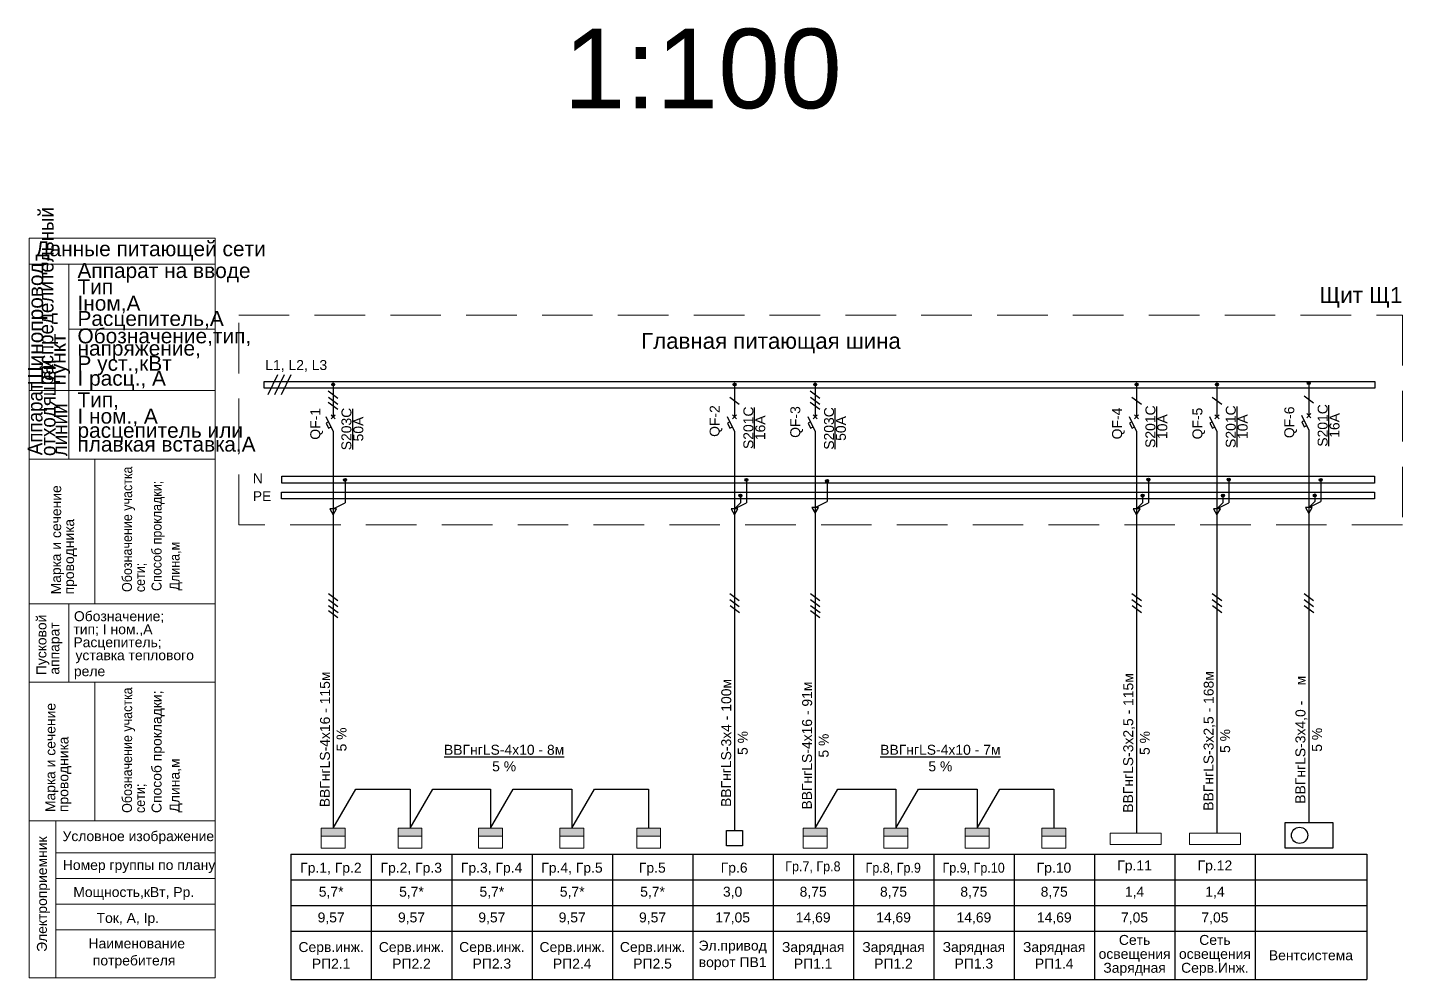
# Model space of a CAD drawing. Header units: millimetres. Extents: x -7047 to 653546, y -441812 to -147059.
# Drawn here: x 454007 to 488543, y -216522 to -192603 of the extents above; entities that cross this region are included whole.
import ezdxf
from ezdxf.enums import TextEntityAlignment as Align

# ---------------------------------------------------------------- set-up
doc = ezdxf.new("R2010")
doc.units = ezdxf.units.MM
doc.linetypes.add('DASHED', pattern=[19.05, 12.7, -6.35])
doc.linetypes.add('K5LT_THIN', pattern=[0])
for name, color, linetype, lineweight in [('$Osveshenie', 240, 'Continuous', 15), ('$Оbорудование', 173, 'Continuous', 20), ('ЭОМ_схема_т', 7, 'Continuous', 25)]:
    doc.layers.add(name, color=color, linetype=linetype, lineweight=lineweight)
for name, color, linetype in [('$ВидовойЭкран', 30, 'Continuous'), ('4Obor', 2, 'Continuous'), ('Проводка', 135, 'Continuous')]:
    doc.layers.add(name, color=color, linetype=linetype)
doc.styles.add('Arial-0', font='arial.ttf')
doc.styles.add('Аннот2.5', font='arial.ttf', dxfattribs={"height": 2.5})

# ---------------------------------------------------------------- blocks, each defined once
blk = doc.blocks.new('СХ-ТОЧК')
h = blk.add_hatch(color=256)
edge = h.paths.add_edge_path()
edge.add_arc((0, 0), 0.5, 0, 360)
at = {"ltscale": 2}
blk.add_circle((0, 0), 0.5, dxfattribs=at)
blk = doc.blocks.new('234234234')
at = {"layer": '$Оbорудование'}
h = blk.add_hatch(color=256, dxfattribs=at)
h.dxf.hatch_style = 1
h.paths.add_polyline_path([(150, 125), (30, 25), (150, 25)], flags=17)
h.paths.add_polyline_path([(150, 125), (-150, 125), (-30, 25), (30, 25)])
h.paths.add_polyline_path([(-150, 125), (-150, 25), (-30, 25)])
blk.add_lwpolyline([(-150, -125), (150, -125), (150, 125), (-150, 125)], close=True, dxfattribs=at)
blk.add_lwpolyline([(-150, 125), (-150, 25), (150, 25)], dxfattribs=at)

msp = doc.modelspace()

# ---------------------------------------------------------------- hatches: boundary and pattern name
h = msp.add_hatch(color=7)
edge = h.paths.add_edge_path()
edge.add_arc((461982.3, -203970), 37.3, 0, 360)
h = msp.add_hatch(color=7)
edge = h.paths.add_edge_path()
edge.add_arc((472063.9, -203970), 37.3, 0, 360)
h = msp.add_hatch(color=7)
edge = h.paths.add_edge_path()
edge.add_arc((474089.3, -203996.9), 37.3, 0, 360)
h = msp.add_hatch(color=7)
edge = h.paths.add_edge_path()
edge.add_arc((482162.3, -203963.6), 37.3, 0, 360)
h = msp.add_hatch(color=7)
edge = h.paths.add_edge_path()
edge.add_arc((484180.5, -203963.6), 37.3, 0, 360)
h = msp.add_hatch(color=7)
edge = h.paths.add_edge_path()
edge.add_arc((486488.2, -203970.3), 37.3, 0, 360)
h = msp.add_hatch(color=7)
edge = h.paths.add_edge_path()
edge.add_arc((471914.9, -204365), 37.3, 0, 360)
h = msp.add_hatch(color=7)
edge = h.paths.add_edge_path()
edge.add_arc((471914.9, -204365), 37.3, 0, 360)
h = msp.add_hatch(color=7)
edge = h.paths.add_edge_path()
edge.add_arc((471914.9, -204365), 37.3, 0, 360)
h = msp.add_hatch(color=7)
edge = h.paths.add_edge_path()
edge.add_arc((482013.2, -204365), 37.3, 0, 360)
h = msp.add_hatch(color=7)
edge = h.paths.add_edge_path()
edge.add_arc((482013.2, -204365), 37.3, 0, 360)
h = msp.add_hatch(color=7)
edge = h.paths.add_edge_path()
edge.add_arc((482013.2, -204365), 37.3, 0, 360)
h = msp.add_hatch(color=7)
edge = h.paths.add_edge_path()
edge.add_arc((484031.5, -204365), 37.3, 0, 360)
h = msp.add_hatch(color=7)
edge = h.paths.add_edge_path()
edge.add_arc((484031.5, -204365), 37.3, 0, 360)
h = msp.add_hatch(color=7)
edge = h.paths.add_edge_path()
edge.add_arc((484031.5, -204365), 37.3, 0, 360)
h = msp.add_hatch(color=7)
edge = h.paths.add_edge_path()
edge.add_arc((486339.2, -204361), 37.3, 0, 360)
h = msp.add_hatch(color=7)
edge = h.paths.add_edge_path()
edge.add_arc((486339.2, -204361), 37.3, 0, 360)
h = msp.add_hatch(color=7)
edge = h.paths.add_edge_path()
edge.add_arc((486339.2, -204361), 37.3, 0, 360)

# ---------------------------------------------------------------- linework, layer by layer
at = {"layer": '$Osveshenie', "color": 7}
for points in [[(481203.1, -212844.9), (482480.9, -212844.9), (482480.9, -213128), (481203.1, -213128)], [(483195.2, -212844.9), (484473, -212844.9), (484473, -213128), (483195.2, -213128)]]:
    msp.add_lwpolyline(points, close=True, dxfattribs=at)
at = {"layer": '$ВидовойЭкран', "color": 7, "linetype": 'DASHED', "lineweight": 18, "ltscale": 100}
msp.add_lwpolyline([(459312.1, -199829.4), (488543.4, -199829.4), (488543.4, -205102.5), (459312.1, -205102.5)], close=True, dxfattribs=at)
at = {"color": 7, "linetype": 'K5LT_THIN', "lineweight": 18}
for p, q in [((454049.7, -197892.4), (454049.7, -216478)), ((458721.7, -197892.4), (454049.7, -197892.4)), ((458721.7, -197892.4), (458721.7, -216478)), ((454049.7, -198093.9), (454049.7, -216478)), ((458721.7, -198546.3), (454049.7, -198546.3)), ((455046.5, -198546.3), (455046.5, -203450.6)), ((458721.7, -200181.1), (455046.5, -200181.1)), ((458721.7, -201725), (454049.7, -201725)), ((458721.7, -203450.6), (454049.7, -203450.6)), ((455700.4, -207085.6), (455700.4, -203450.6)), ((458721.7, -207085.6), (454065.6, -207085.6)), ((455046.5, -207085.6), (455046.5, -209052.6)), ((458721.7, -209052.6), (454040.1, -209052.6)), ((455700.4, -209052.6), (455700.4, -212532.2)), ((458721.7, -212532.2), (454049.7, -212532.2)), ((454719.6, -212532.2), (454719.6, -216478)), ((458721.7, -213339.5), (454719.6, -213339.5)), ((458721.7, -213985.3), (454719.6, -213985.3)), ((458721.7, -214631.2), (454719.6, -214631.2)), ((458721.7, -215277), (454719.6, -215277)), ((454049.7, -216478), (458721.7, -216478))]:
    msp.add_line(p, q, dxfattribs=at)
at = {"color": 7}
for p, q in [((460289.9, -201333.2), (460046.2, -201830.7)), ((460454.7, -201333.2), (460211, -201830.7)), ((460622.8, -201333.2), (460379.1, -201830.7)), ((461684.2, -201570.3), (461684.2, -202385.7)), ((471765.8, -201570.3), (471765.8, -202385.7)), ((473791.2, -201570.3), (473791.2, -202385.7)), ((481864.2, -201570.3), (481864.2, -202385.7)), ((483882.5, -201570.3), (483882.5, -202385.7)), ((486190.1, -201539.8), (486190.1, -202355.2)), ((461684.2, -202743.4), (461505.4, -202385.7)), ((461632.1, -202437.9), (461736.4, -202333.5)), ((461632.1, -202333.5), (461736.4, -202437.9)), ((462166.4, -202182.4), (462166.4, -203208.9)), ((471765.8, -202743.4), (471587, -202385.7)), ((471713.7, -202437.9), (471818, -202333.5)), ((471713.7, -202333.5), (471818, -202437.9)), ((472262.3, -202150.6), (472262.3, -203177.1)), ((473791.2, -202743.4), (473612.4, -202385.7)), ((473739, -202437.9), (473843.4, -202333.5)), ((473739, -202333.5), (473843.4, -202437.9)), ((474287.6, -202168.1), (474287.6, -203194.5)), ((481864.2, -202743.4), (481685.4, -202385.7)), ((481812, -202437.9), (481916.4, -202333.5)), ((481812, -202333.5), (481916.4, -202437.9)), ((482360.6, -202122.4), (482360.6, -203148.9)), ((483882.5, -202743.4), (483703.6, -202385.7)), ((483830.3, -202437.9), (483934.6, -202333.5)), ((483830.3, -202333.5), (483934.6, -202437.9)), ((484378.9, -202122.4), (484378.9, -203148.9)), ((486190.1, -202712.9), (486011.3, -202355.2)), ((486138, -202407.3), (486242.3, -202303)), ((486138, -202303), (486242.3, -202407.3)), ((486686.6, -202091.8), (486686.6, -203118.3)), ((486190.1, -202712.9), (486190.1, -203764.7)), ((461684.2, -202743.4), (461684.2, -212720.2)), ((471765.8, -202743.4), (471765.8, -203795.3)), ((473791.2, -202743.4), (473791.2, -212720.2)), ((481864.2, -202743.4), (481864.2, -203795.3)), ((483882.5, -202743.4), (483882.5, -203795.3)), ((486190.1, -203764.7), (486190.1, -212587.4)), ((471765.8, -203795.3), (471765.8, -212778.9)), ((481864.2, -203795.3), (481864.2, -212844.9)), ((483882.5, -203795.3), (483882.5, -212844.9)), ((471765.8, -204695.7), (471914.9, -204546.7)), ((471765.8, -204695.7), (471914.9, -204546.7)), ((471765.8, -204695.7), (471914.9, -204546.7)), ((481864.2, -204695.7), (482013.2, -204546.7)), ((481864.2, -204695.7), (482013.2, -204546.7)), ((481864.2, -204695.7), (482013.2, -204546.7)), ((483882.5, -204695.7), (484031.5, -204546.7)), ((483882.5, -204695.7), (484031.5, -204546.7)), ((483882.5, -204695.7), (484031.5, -204546.7)), ((486190.1, -204665.2), (486339.2, -204516.1)), ((486190.1, -204665.2), (486339.2, -204516.1)), ((486190.1, -204665.2), (486339.2, -204516.1)), ((469607.4, -211736), (469607.4, -212720.2)), ((479784.4, -211736), (479784.4, -212720.2))]:
    msp.add_line(p, q, dxfattribs=at)
at = {"color": 7, "lineweight": -3}
for p, q in [((461558.8, -201735.7), (461798.3, -201913.1)), ((461558.8, -202014.4), (461798.3, -202191.8)), ((461564.5, -201889.3), (461804, -202066.7)), ((471646.1, -201889.3), (471885.6, -202066.7)), ((473665.8, -201735.7), (473905.3, -201913.1)), ((473665.8, -202014.4), (473905.3, -202191.8)), ((473671.5, -201889.3), (473911, -202066.7)), ((481744.5, -201889.3), (481984, -202066.7)), ((483762.7, -201889.3), (484002.2, -202066.7)), ((486070.4, -201858.7), (486309.9, -202036.2)), ((461564.5, -206824.3), (461804, -207001.8)), ((471646.1, -206824.3), (471885.6, -207001.8)), ((473671.5, -206824.3), (473911, -207001.8)), ((481744.5, -206824.3), (481984, -207001.8)), ((483762.7, -206824.3), (484002.2, -207001.8)), ((486070.4, -206824.3), (486309.9, -207001.8)), ((461564.5, -206973.7), (461804, -207151.2)), ((461570.2, -207127.3), (461809.7, -207304.8)), ((471646.1, -206973.7), (471885.6, -207151.2)), ((471651.8, -207127.3), (471891.3, -207304.8)), ((473671.5, -206973.7), (473911, -207151.2)), ((473677.2, -207127.3), (473916.7, -207304.8)), ((481744.5, -206973.7), (481984, -207151.2)), ((481750.2, -207127.3), (481989.7, -207304.8)), ((483762.7, -206973.7), (484002.2, -207151.2)), ((483768.4, -207127.3), (484007.9, -207304.8)), ((486070.4, -206973.7), (486309.9, -207151.2)), ((486076.1, -207127.3), (486315.6, -207304.8)), ((461564.5, -207252.4), (461804, -207429.9)), ((473671.5, -207252.4), (473911, -207429.9))]:
    msp.add_line(p, q, dxfattribs=at)
at = {"color": 7, "ltscale": 10}
for p, q in [((461646.4, -202423.5), (461722.1, -202347.9)), ((461646.4, -202347.9), (461722.1, -202423.5)), ((461684.2, -204695.7), (461982.3, -204546.7)), ((471765.8, -204695.7), (472063.9, -204546.7)), ((473791.2, -204659.6), (474089.3, -204510.6)), ((481864.2, -204695.7), (482162.3, -204546.7)), ((483882.5, -204695.7), (484180.5, -204546.7)), ((486190.1, -204665.2), (486488.2, -204516.1))]:
    msp.add_line(p, q, dxfattribs=at)
at = {"color": 7, "ltscale": 2}
for p, q in [((461982.3, -203970), (461982.3, -204546.7)), ((472063.9, -203970), (472063.9, -204546.7)), ((474089.3, -203996.9), (474089.3, -204510.6)), ((482162.3, -203963.6), (482162.3, -204546.7)), ((484180.5, -203963.6), (484180.5, -204546.7)), ((486488.2, -203970.3), (486488.2, -204516.1)), ((471914.9, -204365), (471914.9, -204546.7)), ((471914.9, -204365), (471914.9, -204546.7)), ((471914.9, -204365), (471914.9, -204546.7)), ((482013.2, -204365), (482013.2, -204546.7)), ((482013.2, -204365), (482013.2, -204546.7)), ((482013.2, -204365), (482013.2, -204546.7)), ((484031.5, -204365), (484031.5, -204546.7)), ((484031.5, -204365), (484031.5, -204546.7)), ((484031.5, -204365), (484031.5, -204546.7)), ((486339.2, -204361), (486339.2, -204516.1)), ((486339.2, -204361), (486339.2, -204516.1)), ((486339.2, -204361), (486339.2, -204516.1))]:
    msp.add_line(p, q, dxfattribs=at)
at = {"color": 7, "linetype": 'Continuous', "lineweight": 25}
for p, q in [((463614.2, -211736), (463614.2, -212720.2)), ((465638.5, -211736), (465638.5, -212720.2)), ((467681.5, -211736), (467681.5, -212720.2)), ((473791.2, -211736), (473791.2, -212720.2)), ((475815.5, -211736), (475815.5, -212720.2)), ((477858.5, -211736), (477858.5, -212720.2))]:
    msp.add_line(p, q, dxfattribs=at)
at = {"color": 7}
for points in [[(459955, -201499.6), (487844.9, -201499.6), (487844.9, -201661.1), (459955, -201661.1)], [(460393.1, -203875.1), (487840.7, -203875.1), (487840.7, -204050.9), (460393.1, -204050.9)], [(460388.4, -204282), (487837, -204282), (487837, -204443.5), (460388.4, -204443.5)], [(461684.2, -204844.8), (461770.3, -204695.7), (461598.2, -204695.7)], [(461684.2, -204844.8), (461770.3, -204695.7), (461598.2, -204695.7)], [(461684.2, -204844.8), (461770.3, -204695.7), (461598.2, -204695.7)], [(471765.8, -204844.8), (471851.9, -204695.7), (471679.8, -204695.7)], [(471765.8, -204844.8), (471851.9, -204695.7), (471679.8, -204695.7)], [(471765.8, -204844.8), (471851.9, -204695.7), (471679.8, -204695.7)], [(473791.2, -204808.7), (473877.3, -204659.6), (473705.2, -204659.6)], [(473791.2, -204808.7), (473877.3, -204659.6), (473705.2, -204659.6)], [(473791.2, -204808.7), (473877.3, -204659.6), (473705.2, -204659.6)], [(481864.2, -204844.8), (481950.3, -204695.7), (481778.2, -204695.7)], [(481864.2, -204844.8), (481950.3, -204695.7), (481778.2, -204695.7)], [(481864.2, -204844.8), (481950.3, -204695.7), (481778.2, -204695.7)], [(483882.5, -204844.8), (483968.5, -204695.7), (483796.4, -204695.7)], [(483882.5, -204844.8), (483968.5, -204695.7), (483796.4, -204695.7)], [(483882.5, -204844.8), (483968.5, -204695.7), (483796.4, -204695.7)], [(486190.1, -204814.2), (486276.2, -204665.2), (486104.1, -204665.2)], [(486190.1, -204814.2), (486276.2, -204665.2), (486104.1, -204665.2)], [(486190.1, -204814.2), (486276.2, -204665.2), (486104.1, -204665.2)]]:
    msp.add_lwpolyline(points, close=True, dxfattribs=at)
at = {"color": 7, "ltscale": 10}
for points in [[(461568.8, -202512.5), (461507.2, -202543.3), (461569.1, -202667), (461630.7, -202636.3)], [(481748.8, -202512.5), (481687.2, -202543.3), (481749.1, -202667), (481810.6, -202636.3)], [(483767, -202512.5), (483705.4, -202543.3), (483767.3, -202667), (483828.9, -202636.3)], [(486074.7, -202482), (486013.1, -202512.7), (486075, -202636.5), (486136.6, -202605.7)]]:
    msp.add_lwpolyline(points, dxfattribs=at)
at = {"color": 7}
for points in [[(471650.4, -202512.5), (471588.8, -202543.3), (471650.7, -202667), (471712.3, -202636.3)], [(473675.8, -202512.5), (473614.2, -202543.3), (473676.1, -202667), (473737.6, -202636.3)], [(461684.2, -212720.2), (462253.5, -211736), (463614.2, -211736)], [(463614.2, -212720.2), (464183.5, -211736), (465638.5, -211736)], [(465638.5, -212720.2), (466207.8, -211736), (467681.5, -211736)], [(467681.5, -212720.2), (468250.8, -211736), (469607.4, -211736)], [(473791.2, -212720.2), (474360.5, -211736), (475815.5, -211736)], [(475815.5, -212720.2), (476384.8, -211736), (477858.5, -211736)], [(477858.5, -212720.2), (478427.8, -211736), (479784.4, -211736)]]:
    msp.add_lwpolyline(points, dxfattribs=at)
at = {"color": 7, "ltscale": 2}
for centre in [(461982.3, -203970), (472063.9, -203970), (474089.3, -203996.9), (482162.3, -203963.6), (484180.5, -203963.6), (486488.2, -203970.3), (471914.9, -204365), (471914.9, -204365), (471914.9, -204365), (482013.2, -204365), (482013.2, -204365), (482013.2, -204365), (484031.5, -204365), (484031.5, -204365), (484031.5, -204365), (486339.2, -204361), (486339.2, -204361), (486339.2, -204361)]:
    msp.add_circle(centre, 37.3, dxfattribs=at)
at = {"layer": '4Obor', "color": 7, "linetype": 'Continuous'}
msp.add_lwpolyline([(485585.2, -212587.4), (485585.2, -213213.7), (486800.9, -213213.7), (486800.9, -212587.4)], close=True, dxfattribs=at)
msp.add_circle((485958.1, -212899.8), 203.5, dxfattribs=at)
at = {"layer": 'Проводка', "color": 7}
msp.add_lwpolyline([(471566.9, -212778.9), (471964.8, -212778.9), (471964.8, -213161.5), (471566.9, -213161.5)], close=True, dxfattribs=at)
at = {"layer": 'ЭОМ_схема_т', "color": 7, "transparency": 16777216}
for p, q in [((460624.6, -213371.2), (487646.4, -213371.2)), ((460624.6, -213371.2), (460624.6, -216522.1)), ((460624.6, -213371.2), (460624.6, -216522.1)), ((460624.6, -213371.2), (460624.6, -216522.1)), ((460624.6, -213371.2), (460624.6, -216522.1)), ((460624.6, -213371.2), (460624.6, -216522.1)), ((460624.6, -213371.2), (460624.6, -216522.1)), ((460624.6, -213371.2), (460624.6, -216522.1)), ((460624.6, -213371.2), (460624.6, -216522.1)), ((460624.6, -213371.2), (460624.6, -216522.1)), ((460624.6, -213371.2), (460624.6, -216522.1)), ((460624.6, -213371.2), (460624.6, -216522.1)), ((460624.6, -213371.2), (460624.6, -216522.1)), ((462642.8, -213371.2), (462642.8, -216522.1)), ((464661.1, -213371.2), (464661.1, -216522.1)), ((464661.1, -213371.2), (464661.1, -216522.1)), ((466679.3, -213371.2), (466679.3, -216522.1)), ((466679.3, -213371.2), (466679.3, -216522.1)), ((468697.6, -213371.2), (468697.6, -216522.1)), ((468697.6, -213371.2), (468697.6, -216522.1)), ((468697.6, -213371.2), (468697.6, -216522.1)), ((468697.6, -213371.2), (468697.6, -216522.1)), ((468697.6, -213371.2), (468697.6, -216522.1)), ((468697.6, -213371.2), (468697.6, -216522.1)), ((468697.6, -213371.2), (468697.6, -216522.1)), ((468697.6, -213371.2), (468697.6, -216522.1)), ((468697.6, -213371.2), (468697.6, -216522.1)), ((468697.6, -213371.2), (468697.6, -216522.1)), ((468697.6, -213371.2), (468697.6, -216522.1)), ((468697.6, -213371.2), (468697.6, -216522.1)), ((468697.6, -213371.2), (468697.6, -216522.1)), ((468697.6, -213371.2), (468697.6, -216522.1)), ((468697.6, -213371.2), (468697.6, -216522.1)), ((468697.6, -213371.2), (468697.6, -216522.1)), ((468697.6, -213371.2), (468697.6, -216522.1)), ((468697.6, -213371.2), (468697.6, -216522.1)), ((468697.6, -213371.2), (468697.6, -216522.1)), ((468697.6, -213371.2), (468697.6, -216522.1)), ((468697.6, -213371.2), (468697.6, -216522.1)), ((468697.6, -213371.2), (468697.6, -216522.1)), ((468697.6, -213371.2), (468697.6, -216522.1)), ((468697.6, -213371.2), (468697.6, -216522.1)), ((468697.6, -213371.2), (468697.6, -216522.1)), ((468697.6, -213371.2), (468697.6, -216522.1)), ((470715.8, -213371.2), (470715.8, -216522.1)), ((470715.8, -213371.2), (470715.8, -216522.1)), ((472734.1, -213371.2), (472734.1, -216522.1)), ((472734.1, -213371.2), (472734.1, -216522.1)), ((474749.8, -213371.2), (474749.8, -216522.1)), ((474749.8, -213371.2), (474749.8, -216522.1)), ((474749.8, -213371.2), (474749.8, -216522.1)), ((474749.8, -213371.2), (474749.8, -216522.1)), ((474749.8, -213371.2), (474749.8, -216522.1)), ((474749.8, -213371.2), (474749.8, -216522.1)), ((474749.8, -213371.2), (474749.8, -216522.1)), ((474749.8, -213371.2), (474749.8, -216522.1)), ((474749.8, -213371.2), (474749.8, -216522.1)), ((474749.8, -213371.2), (474749.8, -216522.1)), ((474749.8, -213371.2), (474749.8, -216522.1)), ((474749.8, -213371.2), (474749.8, -216522.1)), ((474749.8, -213371.2), (474749.8, -216522.1)), ((474749.8, -213371.2), (474749.8, -216522.1)), ((474749.8, -213371.2), (474749.8, -216522.1)), ((474749.8, -213371.2), (474749.8, -216522.1)), ((476768.1, -213371.2), (476768.1, -216522.1)), ((476768.1, -213371.2), (476768.1, -216522.1)), ((476768.1, -213371.2), (476768.1, -216522.1)), ((476768.1, -213371.2), (476768.1, -216522.1)), ((478786.3, -213371.2), (478786.3, -216522.1)), ((478786.3, -213371.2), (478786.3, -216522.1)), ((478786.3, -213371.2), (478786.3, -216522.1)), ((478786.3, -213371.2), (478786.3, -216522.1)), ((480804.6, -213371.2), (480804.6, -216522.1)), ((480804.6, -213371.2), (480804.6, -216522.1)), ((482822.8, -213371.2), (482822.8, -216522.1)), ((482822.8, -213371.2), (482822.8, -216522.1)), ((484841.1, -213371.2), (484841.1, -216522.1)), ((487646.4, -213371.2), (487646.4, -216522.1)), ((460624.6, -214017.1), (487646.4, -214017.1)), ((460624.6, -214662.9), (487646.4, -214662.9)), ((460624.6, -215308.8), (487646.4, -215308.8)), ((460624.6, -216522.1), (487646.4, -216522.1))]:
    msp.add_line(p, q, dxfattribs=at)

# ---------------------------------------------------------------- block references
at = {"color": 7, "xscale": 74.52, "yscale": 74.52, "zscale": 74.52}
for p in [(461684.2, -201570.3), (471765.8, -201570.3), (473791.2, -201570.3), (481864.2, -201570.3), (483882.5, -201570.3), (486190.1, -201539.8)]:
    msp.add_blockref('СХ-ТОЧК', p, dxfattribs=at)
at = {"color": 7, "lineweight": 0, "xscale": 2, "yscale": 2, "zscale": 2}
for p in [(461681.4, -212970.2), (463614.2, -212970.2), (465638.5, -212970.2), (467681.5, -212970.2), (469607.4, -212970.2), (473791.2, -212970.2), (475815.5, -212970.2), (477858.5, -212970.2), (479784.4, -212970.2)]:
    msp.add_blockref('234234234', p, dxfattribs=at)

# ---------------------------------------------------------------- texts
at = {"color": 7, "style": 'Аннот2.5', "width": 0.9}
for s, height, p in [('распределительный', 375, (454654.1, -201593)), ('отходящей', 375, (454708.8, -203371.7)), ('Аппарат', 375, (454381.3, -203349.9)), ('линии', 375, (455002.2, -203375.8)), ('Обозначение участка', 250, (456630.3, -206786.1)), ('Способ прокладки;', 250, (457372.1, -206761.6)), ('Длина,м', 250, (457825.4, -206748.7)), ('сети;', 250, (456957.2, -206790.1)), ('Обозначение участка', 250, (456630.3, -212335.7)), ('сети;', 250, (456957.2, -212339.8))]:
    msp.add_text(s, height=height, rotation=89.89708, dxfattribs=at).set_placement(p)
at = {"color": 7, "style": 'Аннот2.5'}
for s, height, p in [('Данные питающей сети', 375, (454206.1, -198350.1)), ('Аппарат на вводе', 375, (455261.6, -198897.4)), ('Тип', 375, (455261.6, -199303.9)), ('Iном,А', 375, (455261.6, -199717.8)), ('Расцепитель,A', 375, (455261.6, -200102.2)), ('Обозначение,тип,', 375, (455261.6, -200538.5)), ('напряжение,', 375, (455261.6, -200848.8)), ('Р уст.,кВт', 375, (455261.6, -201227.3)), ('I расц., A', 375, (455261.6, -201602.7)), ('Тип,', 375, (455261.6, -202143.8)), ('I ном., A', 375, (455261.6, -202555.4)), ('расцепитель или', 375, (455261.6, -202911.5)), ('плавкая вставка,A', 375, (455261.6, -203259.3)), ('Обозначение;', 250, (455172.8, -207519.2)), ('тип; I ном.,A', 250, (455159.9, -207846.1)), ('Расцепитель;', 250, (455159.9, -208173.1)), ('уставка теплового', 250, (455211.6, -208500)), ('реле', 250, (455172, -208901)), ('Условное изображение', 250, (454887.1, -213045.3)), ('Номер группы по плану', 250, (454894.3, -213769.6)), ('Мощность,кВт, Рр. ', 250, (455156.9, -214450.1)), ('Ток, А, Iр.', 250, (455741.7, -215100.9)), ('Наименование', 250, (455538.9, -215739.9)), ('потребителя', 250, (455648.1, -216168.6))]:
    msp.add_text(s, height=height, dxfattribs=at).set_placement(p)
for s, height, p in [('Шинопровод', 375, (454392.5, -201598.4)), ('пункт', 375, (454963.1, -201598.4)), ('Марка и сечение', 250, (454847.9, -206846.7)), ('проводника', 250, (455174.8, -206846.7)), ('Пусковой', 250, (454480.1, -208875.9)), ('аппарат', 250, (454807.1, -208863)), ('Способ прокладки;', 250, (457372.1, -212339.8)), ('Марка и сечение', 250, (454705.1, -212315.7)), ('проводника', 250, (455032, -212315.7)), ('Длина,м', 250, (457825.4, -212326.8)), ('Электроприемник', 250, (454493, -215829.6))]:
    msp.add_text(s, height=height, rotation=89.89708, dxfattribs=at).set_placement(p)
at = {"color": 7, "char_height": 250, "style": 'Аннот2.5'}
for s, insert, width, attachment_point in [('L1, L2, L3', (459980.6, -201107), 4430.088, 4), ('N', (459665, -203928.8), 4430.088, 4), ('РЕ', (459665, -204378.8), 4430.088, 4), ('{\\LВВГнгLS-4х10 - 8м}\\P5 %', (465978.5, -211295.6), 3319.452, 8), ('{\\LВВГнгLS-4х10 - 7м}\\P5 %', (476935.1, -211295.6), 3319.452, 8)]:
    msp.add_mtext(s, dxfattribs=dict(at, insert=insert, width=width, attachment_point=attachment_point))
at = {"color": 7, "char_height": 250, "attachment_point": 5, "rotation": 89.89708, "style": 'Аннот2.5'}
for s, insert, width in [('ВВГнгLS-4х16 - 115м\\P5 %', (461687.2, -210490.1), 3408.581), ('ВВГнгLS-3х2,5 - 115м\\P5 %', (481863.9, -210579.6), 3522.138), ('ВВГнгLS-3х2,5 - 168м\\P5 %', (483882.1, -210529.3), 3640.591), ('ВВГнгLS-3х4,0 -    м\\P5 %', (486189.8, -210498.7), 3640.591), ('ВВГнгLS-3х4 - 100м\\P5 %', (471765.8, -210579.6), 3319.452), ('ВВГнгLS-4х16 - 91м\\P5 %', (473797, -210645.1), 3319.452)]:
    msp.add_mtext(s, dxfattribs=dict(at, insert=insert, width=width))
at = {"color": 7, "style": 'Аннот2.5', "flags": 8}
for tag, text, p in [('QF-1', 'QF', (461267.1, -202563)), ('S203C', 'S263C16', (462017.4, -202692)), ('50А', '16А', (462315.5, -202692)), ('QF-2', 'QF', (471298.1, -202491)), ('S201C', 'S263C16', (472113.2, -202660.3)), ('16А', '16А', (472411.3, -202660.3)), ('QF-3', 'QF', (473323.5, -202515.6)), ('S203C', 'S263C16', (474138.6, -202677.7)), ('50А', '16А', (474436.7, -202677.7)), ('QF-4', 'QF', (481406.4, -202553.9)), ('S201C', 'S263C16', (482211.6, -202632)), ('10А', '16А', (482509.7, -202632)), ('QF-5', 'QF', (483424.7, -202553.9)), ('S201C', 'S263C16', (484229.8, -202632)), ('10А', '16А', (484527.9, -202632)), ('QF-6', 'QF', (485732.4, -202523.4)), ('S201C', 'S263C16', (486537.5, -202601.5)), ('16А', '16А', (486835.6, -202601.5))]:
    msp.add_attdef(tag, text=text, height=250, rotation=89.89708, dxfattribs=at).set_placement(p, align=Align.MIDDLE)
at = {"layer": 'ЭОМ_схема_т', "color": 7, "transparency": 16777216}
for s, insert, char_height, width, attachment_point, style in [('1:100', (470966.7, -193647.3), 2000, 3831.579, 5, 'Arial-0'), ('Щит Щ1', (488538.5, -199383.2), 400, 2358.058, 6, 'Arial-0'), ('Главная питающая шина', (475941.8, -200534.3), 400, 9425.562, 6, 'Arial-0'), ('Гр.1, Гр.2', (461627.4, -213751.3), 250, 2015.828, 5, 'Аннот2.5'), ('Гр.2, Гр.3', (463645.6, -213751.3), 250, 2015.828, 5, 'Аннот2.5'), ('Гр.3, Гр.4', (465663.9, -213751.3), 250, 2015.828, 5, 'Аннот2.5'), ('Гр.4, Гр.5', (467682.1, -213751.3), 250, 2015.828, 5, 'Аннот2.5'), ('Гр.5', (469700.4, -213751.3), 250, 2015.828, 5, 'Аннот2.5'), ('Гр.6', (471755.7, -213748.2), 250, 2015.828, 5, 'Аннот2.5'), ('{\\W0.9;Гр.7, Гр.8}', (473734.3, -213716.9), 250, 2015.828, 5, 'Аннот2.5'), ('{\\W0.9;Гр.8, Гр.9}', (475752.6, -213751.3), 250, 2015.828, 5, 'Аннот2.5'), ('{\\W0.9;Гр.9, Гр.10}', (477770.8, -213751.3), 250, 2015.828, 5, 'Аннот2.5'), ('Гр.10', (479789.1, -213751.3), 250, 2015.828, 5, 'Аннот2.5'), ('Гр.11', (481813.7, -213694.2), 250, 2015.828, 5, 'Аннот2.5'), ('Гр.12', (483831.9, -213694.2), 250, 2015.828, 5, 'Аннот2.5'), ('5,7*', (461633.7, -214340), 250, 2015.828, 5, 'Аннот2.5'), ('5,7*', (463652, -214340), 250, 2015.828, 5, 'Аннот2.5'), ('5,7*', (465670.2, -214340), 250, 2015.828, 5, 'Аннот2.5'), ('5,7*', (467688.5, -214340), 250, 2015.828, 5, 'Аннот2.5'), ('5,7*', (469706.7, -214340), 250, 2015.828, 5, 'Аннот2.5'), ('3,0', (471717.9, -214340), 250, 2015.828, 5, 'Аннот2.5'), ('8,75', (473740.7, -214340), 250, 2015.828, 5, 'Аннот2.5'), ('8,75', (475758.9, -214340), 250, 2015.828, 5, 'Аннот2.5'), ('8,75', (477777.2, -214340), 250, 2015.828, 5, 'Аннот2.5'), ('8,75', (479795.4, -214340), 250, 2015.828, 5, 'Аннот2.5'), ('1,4', (481813.7, -214340), 250, 2015.828, 5, 'Аннот2.5'), ('1,4', (483831.9, -214340), 250, 2015.828, 5, 'Аннот2.5'), ('9,57', (461633.7, -214985.8), 250, 2015.828, 5, 'Аннот2.5'), ('9,57', (463652, -214985.8), 250, 2015.828, 5, 'Аннот2.5'), ('9,57', (465670.2, -214985.8), 250, 2015.828, 5, 'Аннот2.5'), ('9,57', (467688.5, -214985.8), 250, 2015.828, 5, 'Аннот2.5'), ('9,57', (469706.7, -214985.8), 250, 2015.828, 5, 'Аннот2.5'), ('17,05', (471717.9, -214985.8), 250, 2015.828, 5, 'Аннот2.5'), ('14,69', (473740.7, -214985.8), 250, 2015.828, 5, 'Аннот2.5'), ('14,69', (475758.9, -214985.8), 250, 2015.828, 5, 'Аннот2.5'), ('14,69', (477777.2, -214985.8), 250, 2015.828, 5, 'Аннот2.5'), ('14,69', (479795.4, -214985.8), 250, 2015.828, 5, 'Аннот2.5'), ('7,05', (481813.7, -214985.8), 250, 2015.828, 5, 'Аннот2.5'), ('7,05', (483831.9, -214985.8), 250, 2015.828, 5, 'Аннот2.5'), ('Серв.инж.\\PРП2.1', (461633.7, -215915.5), 250, 2015.828, 5, 'Аннот2.5'), ('Серв.инж.\\PРП2.2', (463652, -215915.5), 250, 2015.828, 5, 'Аннот2.5'), ('Серв.инж.\\PРП2.3', (465670.2, -215915.5), 250, 2015.828, 5, 'Аннот2.5'), ('Серв.инж.\\PРП2.4', (467688.5, -215915.5), 250, 2015.828, 5, 'Аннот2.5'), ('Серв.инж.\\PРП2.5', (469706.7, -215915.5), 250, 2015.828, 5, 'Аннот2.5'), ('Эл.привод\\Pворот ПВ1', (471717.9, -215915.5), 250, 2015.828, 5, 'Аннот2.5'), ('Зарядная\\PРП1.1', (473740.7, -215915.5), 250, 2015.828, 5, 'Аннот2.5'), ('Зарядная\\PРП1.2', (475758.9, -215915.5), 250, 2015.828, 5, 'Аннот2.5'), ('Зарядная\\PРП1.3', (477777.2, -215915.5), 250, 2015.828, 5, 'Аннот2.5'), ('Зарядная\\PРП1.4', (479795.4, -215915.5), 250, 2015.828, 5, 'Аннот2.5')]:
    msp.add_mtext(s, dxfattribs=dict(at, insert=insert, char_height=char_height, width=width, attachment_point=attachment_point, style=style))
at = {"layer": 'ЭОМ_схема_т', "color": 7, "transparency": 16777216, "char_height": 250, "attachment_point": 5, "line_spacing_factor": 0.84, "style": 'Аннот2.5'}
for s, insert, width in [('Cеть освещения\\PЗарядная', (481813.7, -215915.5), 2015.828), ('Cеть освещения\\PСерв.Инж.', (483831.9, -215915.5), 2015.828), ('Вентсистема', (486243.7, -215915.5), 2802.908)]:
    msp.add_mtext(s, dxfattribs=dict(at, insert=insert, width=width))

doc.saveas('drawing.dxf')
